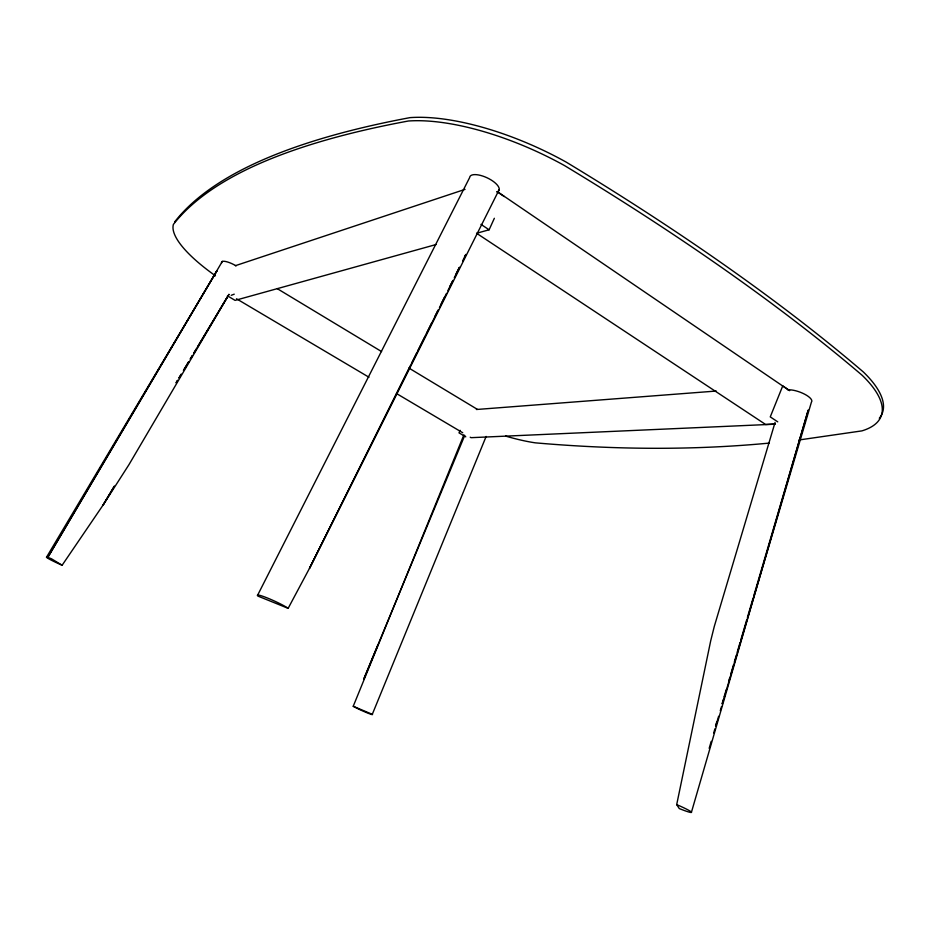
<?xml version="1.0" encoding="UTF-8"?>
<svg xmlns="http://www.w3.org/2000/svg" width="930" height="930" viewBox="0 0 930 930"><rect width="100%" height="100%" fill="white"/><g stroke="black" fill="none" stroke-linecap="round" stroke-linejoin="round"><path stroke-width="1.4" d="M753.939 595.212L808.228 410.06L691.455 812.181A15.857 1.314 23.1 0 1 679.284 808.565L676.691 804.624L710.706 640.805L714.31 626.378L775.062 422.406M715.565 726.063L716.786 721.878M722.099 703.789L723.319 699.616M724.133 696.826L726.179 689.862M728.62 681.516L729.852 677.342M730.666 674.552L733.526 664.811M734.34 662.021L736.386 655.069M737.199 652.279L740.059 642.537M740.873 639.747L746.592 620.264M747.406 617.485L753.114 597.99M709.172 748.313L711.229 741.35M713.694 732.991L714.926 728.818M715.751 726.039L718.634 716.286M720.273 710.718L721.506 706.544M722.331 703.754L725.214 694.013M726.039 691.223L811.402 402.202A14.694 4.917 20 0 0 804.706 394.227A14.694 4.917 20 0 0 787.861 389.821M486.134 436.437L372.291 714.321A10.951 0.674 24.1 0 1 365.444 712.136A10.951 0.674 24.1 0 1 353.237 706.265L463.872 434.915M378.01 644.63L363.77 679.109L464.744 435.414M460.129 430.334L459.002 432.869L465.779 436.844M476.555 233.279L489.11 229.791L494.353 218.283M499.236 189.546L309.492 568.335L288.149 608.336L258.029 596.142A17.693 1.767 24.5 0 1 267.828 598.176A17.693 1.767 24.5 0 1 288.149 608.336M438.158 310.213L309.492 568.335L410.258 365.967M439.448 307.621L446.54 293.345M447.83 290.753L452.98 280.372L449.667 286.835M454.27 277.768L459.432 267.387M462.652 260.9L465.872 254.413L464.523 256.994M411.56 363.374L416.721 352.993M418.012 350.401L425.115 336.125M426.417 333.533L431.578 323.152M434.81 316.677L438.042 310.19M441.273 303.703L444.505 297.216M456.13 273.862L459.362 267.375M257.703 595.037L469.662 177.537A16.077 6.266 25.1 0 1 488.948 178.723A16.077 6.266 25.1 0 1 496.841 191.964M222.328 261.411L47.79 557.407L217.016 270.711L46.5 557.244M229.013 294.426L128.968 464.64L103.137 504.967L62.124 565.242A12.206 0.802 24.9 0 1 47.872 558.291A12.206 0.802 24.9 0 1 51.476 558.791L62.124 565.242M179.037 377.871L181.28 374.127L179.025 377.952M183.512 370.384L188.72 361.665M192.44 355.434L190.208 359.178L192.417 355.539M193.928 352.947L196.16 349.203M197.648 346.716L228.896 294.38M183.489 370.489L188.697 361.77M193.905 353.051L228.129 295.775M231.21 295.322L234.244 294.171M235.43 265.666L465.035 189.371M436.077 244.532L235.081 300.378L227.466 295.833M799.056 439.971L861.854 430.892A147.173 50.453 20.7 0 0 862.122 375.267A903.751 226.932 26.5 0 0 564.591 165.621A157.507 60.183 24.6 0 0 408.386 121.005A2694.373 511.361 13.6 0 0 249.763 168.051A2700.174 512.267 13.6 0 0 173.399 224.409A118.656 33.294 26.4 0 0 215.435 275.803M769.238 443.099C691.455 450.504 613.021 449.62 535.227 442.831A110.647 29.702 24 0 1 505.583 436.077M476.404 409.502L716.263 391.042M775.05 424.185L471.522 437.658A8.707 3.697 -59.2 0 1 470.231 437.193M353.237 706.265L372.291 714.321M236.487 298.774L368.978 377.243M396.482 393.529L462.733 432.752M277.163 288.591L381.579 351.575M408.921 368.071L477.288 409.305M476.881 233.465L765.611 424.475L773.144 424.127A11.869 6.603 -54 0 0 775.294 423.673M777.736 421.848L770.261 416.884L782.735 385.915L789.675 390.635M480.973 224.363L489.11 229.791M497.19 191.754L504.234 196.544M497.492 191.731L789.291 390.472M174.607 221.979A2697.918 514.79 13.6 0 1 251.158 165.203A2692.129 513.872 13.6 0 1 409.991 117.633A157.426 60.497 24.6 0 1 566.172 162.099A903.425 228.176 26.5 0 1 863.389 372.012A147.103 50.72 20.7 0 1 879.292 418.256M676.691 804.624A15.857 1.314 23.1 0 1 691.443 812.157M221.607 262.888A11.637 3.162 26.8 0 1 225.665 261.504A11.637 3.162 26.8 0 1 236.115 265.875M114.297 486.274L103.137 504.967L114.297 486.285M177.549 380.358L176.061 382.846L177.537 380.451"/></g></svg>
